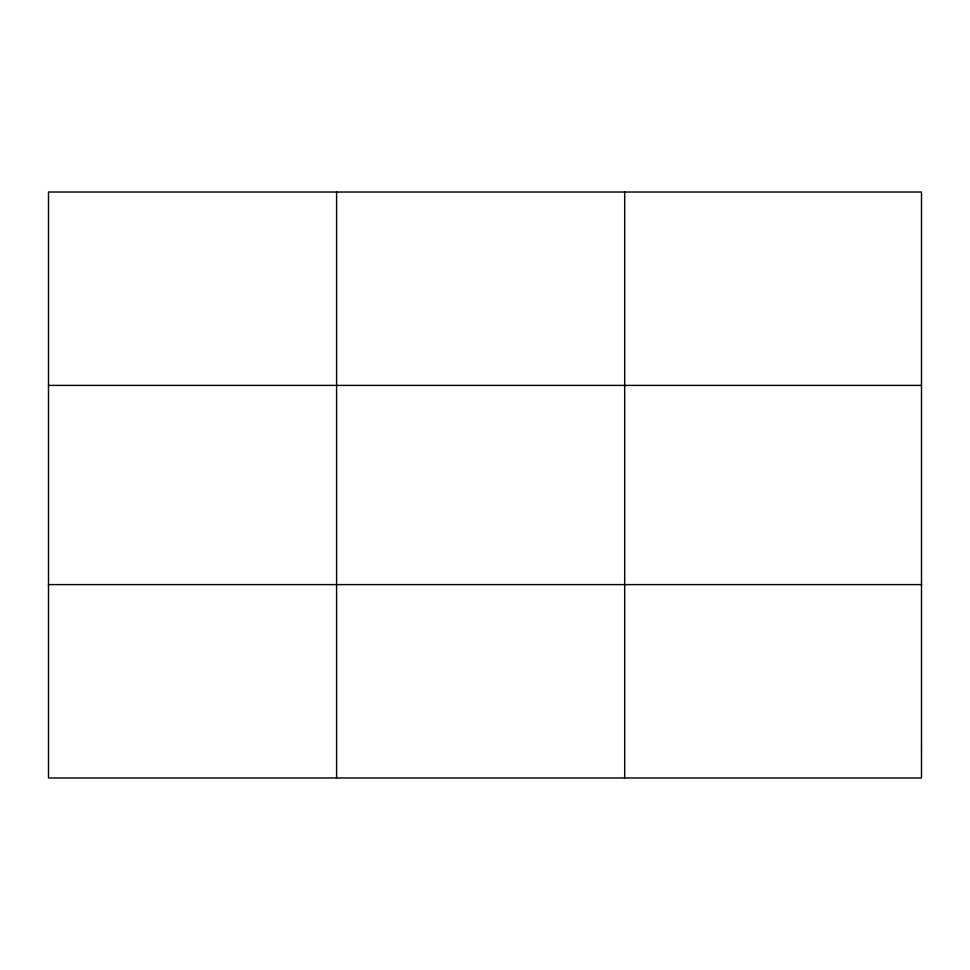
<?xml version="1.0" encoding="UTF-8"?>
<svg xmlns="http://www.w3.org/2000/svg" width="970" height="970" viewBox="0 0 970 970"><rect width="100%" height="100%" fill="white"/><g stroke="black" fill="none" stroke-linecap="round" stroke-linejoin="round"><path stroke-width="1.45" d="M336.59 192.024L336.59 777.976M624.68 192.024L624.68 777.976M48.5 385.393L921.5 385.393M48.5 584.607L921.5 584.607M921.5 745.748L921.5 777.976L48.5 777.976L48.5 192.024L921.5 192.024L921.5 745.748"/></g></svg>
